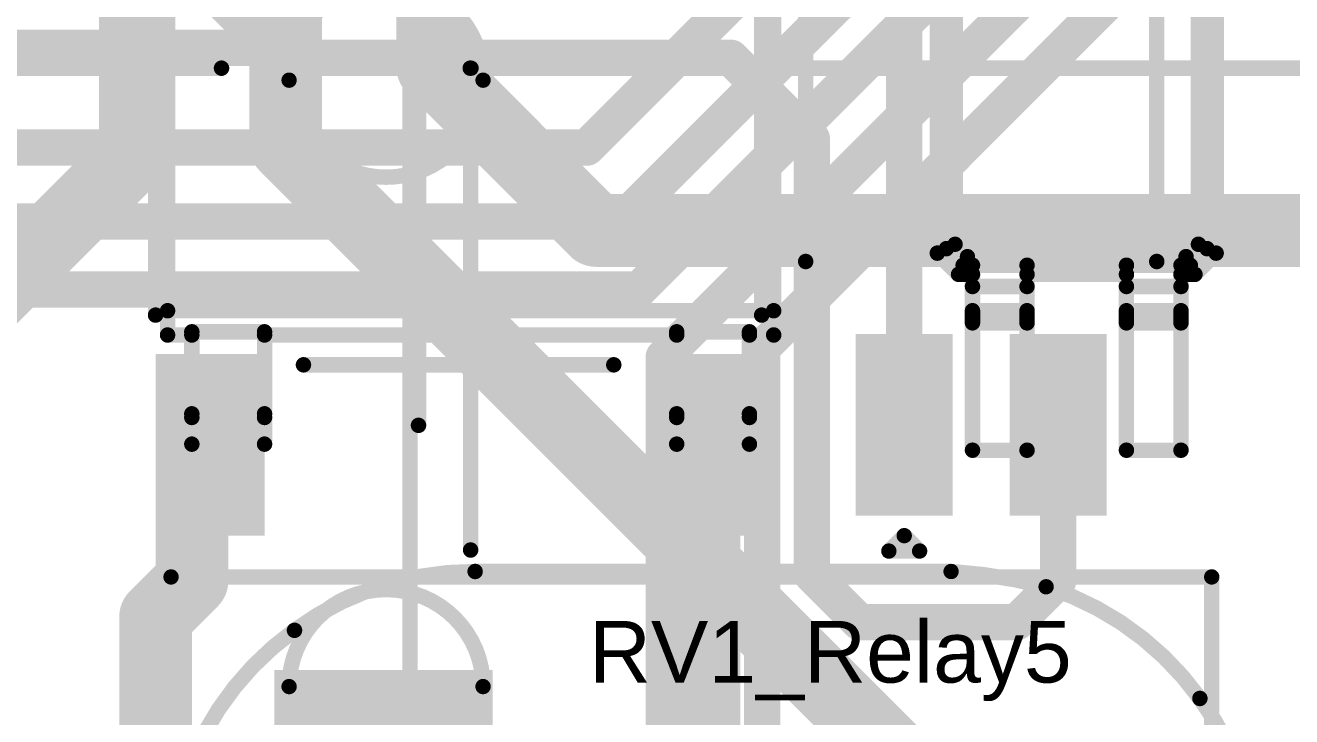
# Model space of a CAD drawing. Header units: millimetres. Extents: x -16 to 330, y -45 to 150.
# Drawn here: x 66.08 to 76.53, y 6.66 to 12.36 of the extents above; entities that cross this region are included whole.
import ezdxf

# ---------------------------------------------------------------- set-up
doc = ezdxf.new("R2010")
doc.units = ezdxf.units.MM
for name, color, linetype in [('BottomLayer', 5, 'Continuous'), ('BottomSolder', 6, 'Continuous'), ('Mechanical13', 56, 'Continuous'), ('MidLayer1', 16, 'Continuous'), ('MidLayer2', 76, 'Continuous'), ('MultiLayer', 9, 'Continuous'), ('PadHoleLayer', 156, 'Continuous'), ('TopLayer', 1, 'Continuous'), ('TopOverlay', 2, 'Continuous'), ('TopPaste', 8, 'Continuous'), ('TopSolder', 216, 'Continuous')]:
    doc.layers.add(name, color=color, linetype=linetype)
doc.styles.add('Arial', font='arial.ttf', dxfattribs={"height": 0.2})

# ---------------------------------------------------------------- blocks, each defined once
blk = doc.blocks.new('ERZ_V07D680_7')
at = {"layer": 'BottomLayer'}
blk.add_hatch(color=5, dxfattribs=at).paths.add_polyline_path([(-3.44, 1.9), (-1.64, 1.9), (-1.64, 0.1), (-3.44, 0.1)])
h = blk.add_hatch(color=5, dxfattribs=at)
edge = h.paths.add_edge_path()
edge.add_arc((2.54, -1), 0.9, 0, 360)
at = {"layer": 'BottomSolder'}
h = blk.add_hatch(color=6, dxfattribs=at)
edge = h.paths.add_edge_path()
edge.add_arc((-2.54, 1), 0.4, 0, 360)
h = blk.add_hatch(color=6, dxfattribs=at)
edge = h.paths.add_edge_path()
edge.add_arc((2.54, -1), 0.4, 0, 360)
at = {"layer": 'MidLayer1'}
blk.add_hatch(color=16, dxfattribs=at).paths.add_polyline_path([(-3.44, 1.9), (-1.64, 1.9), (-1.64, 0.1), (-3.44, 0.1)])
h = blk.add_hatch(color=16, dxfattribs=at)
edge = h.paths.add_edge_path()
edge.add_arc((2.54, -1), 0.9, 0, 360)
at = {"layer": 'MidLayer2'}
blk.add_hatch(color=76, dxfattribs=at).paths.add_polyline_path([(-3.44, 1.9), (-1.64, 1.9), (-1.64, 0.1), (-3.44, 0.1)])
h = blk.add_hatch(color=76, dxfattribs=at)
edge = h.paths.add_edge_path()
edge.add_arc((2.54, -1), 0.9, 0, 360)
at = {"layer": 'MultiLayer'}
blk.add_hatch(color=9, dxfattribs=at).paths.add_polyline_path([(-3.44, 1.9), (-1.64, 1.9), (-1.64, 0.1), (-3.44, 0.1)])
h = blk.add_hatch(color=9, dxfattribs=at)
edge = h.paths.add_edge_path()
edge.add_arc((2.54, -1), 0.9, 0, 360)
at = {"layer": 'PadHoleLayer'}
h = blk.add_hatch(color=156, dxfattribs=at)
edge = h.paths.add_edge_path()
edge.add_arc((-2.54, 1), 0.4, 0, 360)
h = blk.add_hatch(color=156, dxfattribs=at)
edge = h.paths.add_edge_path()
edge.add_arc((2.54, -1), 0.4, 0, 360)
at = {"layer": 'TopLayer'}
blk.add_hatch(color=1, dxfattribs=at).paths.add_polyline_path([(-3.44, 1.9), (-1.64, 1.9), (-1.64, 0.1), (-3.44, 0.1)])
h = blk.add_hatch(color=1, dxfattribs=at)
edge = h.paths.add_edge_path()
edge.add_arc((2.54, -1), 0.9, 0, 360)
at = {"layer": 'TopSolder'}
h = blk.add_hatch(color=216, dxfattribs=at)
edge = h.paths.add_edge_path()
edge.add_arc((-2.54, 1), 0.4, 0, 360)
h = blk.add_hatch(color=216, dxfattribs=at)
edge = h.paths.add_edge_path()
edge.add_arc((2.54, -1), 0.4, 0, 360)
at = {"layer": 'TopOverlay', "const_width": 0.127}
for points in [[(-4.293, -2.642), (-4.293, 2.667)], [(-4.293, 2.667), (4.293, 2.667)], [(4.293, -2.642), (4.293, 2.667)], [(-4.293, -2.642), (4.293, -2.642)]]:
    blk.add_lwpolyline(points, dxfattribs=at)
at = {"layer": 'TopOverlay', "const_width": 0.0635}
for points in [[(-4.324, 2.667, 1), (-4.261, 2.667, 1)], [(-4.324, 2.667, 1), (-4.261, 2.667, 1)], [(4.261, 2.667, 1), (4.324, 2.667, 1)], [(4.261, 2.667, 1), (4.324, 2.667, 1)], [(-4.324, -2.642, 1), (-4.261, -2.642, 1)], [(-4.324, -2.642, 1), (-4.261, -2.642, 1)], [(4.261, -2.642, 1), (4.324, -2.642, 1)], [(4.261, -2.642, 1), (4.324, -2.642, 1)]]:
    blk.add_lwpolyline(points, format="xyb", close=True, dxfattribs=at)
blk = doc.blocks.new('SOP_4_1_27_________B____2_6___61')
at = {"layer": 'TopLayer'}
for points in [[(-3.875, 1.035), (-2.375, 1.035), (-2.375, 0.235), (-3.875, 0.235)], [(2.375, 1.035), (3.875, 1.035), (3.875, 0.235), (2.375, 0.235)], [(2.375, 1.035), (3.875, 1.035), (3.875, 0.235), (2.375, 0.235)], [(-3.875, -0.235), (-2.375, -0.235), (-2.375, -1.035), (-3.875, -1.035)], [(2.375, -0.235), (3.875, -0.235), (3.875, -1.035), (2.375, -1.035)]]:
    blk.add_hatch(color=1, dxfattribs=at).paths.add_polyline_path(points)
at = {"layer": 'TopPaste'}
for points in [[(-3.875, 1.035), (-2.375, 1.035), (-2.375, 0.235), (-3.875, 0.235)], [(2.375, 1.035), (3.875, 1.035), (3.875, 0.235), (2.375, 0.235)], [(2.375, 1.035), (3.875, 1.035), (3.875, 0.235), (2.375, 0.235)], [(-3.875, -0.235), (-2.375, -0.235), (-2.375, -1.035), (-3.875, -1.035)], [(2.375, -0.235), (3.875, -0.235), (3.875, -1.035), (2.375, -1.035)]]:
    blk.add_hatch(color=8, dxfattribs=at).paths.add_polyline_path(points)
at = {"layer": 'TopSolder'}
for points in [[(-3.875, 1.035), (-2.375, 1.035), (-2.375, 0.235), (-3.875, 0.235)], [(2.375, 1.035), (3.875, 1.035), (3.875, 0.235), (2.375, 0.235)], [(2.375, 1.035), (3.875, 1.035), (3.875, 0.235), (2.375, 0.235)], [(-3.875, -0.235), (-2.375, -0.235), (-2.375, -1.035), (-3.875, -1.035)], [(2.375, -0.235), (3.875, -0.235), (3.875, -1.035), (2.375, -1.035)]]:
    blk.add_hatch(color=216, dxfattribs=at).paths.add_polyline_path(points)
at = {"layer": 'TopOverlay', "const_width": 0.127}
for points in [[(-1.778, 1.448), (2.083, 1.448)], [(-4.166, 0.762), (-4.166, 0.508)], [(-4.166, 0.762), (-4.039, 0.635)], [(-4.039, 0.635), (-4.166, 0.508)], [(-1.778, -1.448), (2.083, -1.448)]]:
    blk.add_lwpolyline(points, dxfattribs=at)
at = {"layer": 'TopOverlay', "const_width": 0.0635}
for points in [[(-1.81, 1.448, 1), (-1.746, 1.448, 1)], [(2.051, 1.448, 1), (2.115, 1.448, 1)], [(-4.197, 0.762, 1), (-4.134, 0.762, 1)], [(-4.197, 0.762, 1), (-4.134, 0.762, 1)], [(-4.07, 0.635, 1), (-4.007, 0.635, 1)], [(-4.07, 0.635, 1), (-4.007, 0.635, 1)], [(-4.197, 0.508, 1), (-4.134, 0.508, 1)], [(-4.197, 0.508, 1), (-4.134, 0.508, 1)], [(-1.81, -1.448, 1), (-1.746, -1.448, 1)], [(2.051, -1.448, 1), (2.115, -1.448, 1)]]:
    blk.add_lwpolyline(points, format="xyb", close=True, dxfattribs=at)
blk = doc.blocks.new('ABS_183')
at = {"layer": 'TopLayer'}
for points in [[(-3.61, 2.5), (-2.11, 2.5), (-2.11, 1.6), (-3.61, 1.6)], [(2.11, 2.5), (3.61, 2.5), (3.61, 1.6), (2.11, 1.6)], [(-3.61, -1.6), (-2.11, -1.6), (-2.11, -2.5), (-3.61, -2.5)], [(2.11, -1.6), (3.61, -1.6), (3.61, -2.5), (2.11, -2.5)]]:
    blk.add_hatch(color=1, dxfattribs=at).paths.add_polyline_path(points)
at = {"layer": 'TopPaste'}
for points in [[(-3.61, 2.5), (-2.11, 2.5), (-2.11, 1.6), (-3.61, 1.6)], [(2.11, 2.5), (3.61, 2.5), (3.61, 1.6), (2.11, 1.6)], [(-3.61, -1.6), (-2.11, -1.6), (-2.11, -2.5), (-3.61, -2.5)], [(2.11, -1.6), (3.61, -1.6), (3.61, -2.5), (2.11, -2.5)]]:
    blk.add_hatch(color=8, dxfattribs=at).paths.add_polyline_path(points)
at = {"layer": 'TopSolder'}
for points in [[(-3.61, 2.5), (-2.11, 2.5), (-2.11, 1.6), (-3.61, 1.6)], [(2.11, 2.5), (3.61, 2.5), (3.61, 1.6), (2.11, 1.6)], [(-3.61, -1.6), (-2.11, -1.6), (-2.11, -2.5), (-3.61, -2.5)], [(2.11, -1.6), (3.61, -1.6), (3.61, -2.5), (2.11, -2.5)]]:
    blk.add_hatch(color=216, dxfattribs=at).paths.add_polyline_path(points)
at = {"layer": 'TopOverlay'}
for points, const_width in [([(1.79, 2.5), (-1.79, 2.5)], 0.127), ([(-3.81, 2.134), (-3.937, 2.261)], 0.2), ([(-3.937, 2.007), (-3.937, 2.261)], 0.2), ([(-3.937, 2.007), (-3.81, 2.134)], 0.2), ([(-2.2, -1.28), (-2.2, 1.28)], 0.127), ([(2.2, -1.28), (2.2, 1.28)], 0.127), ([(1.79, -2.5), (-1.79, -2.5)], 0.127)]:
    blk.add_lwpolyline(points, dxfattribs=dict(at, const_width=const_width))
for points, const_width in [([(-1.822, 2.5, 1), (-1.758, 2.5, 1)], 0.0635), ([(1.758, 2.5, 1), (1.822, 2.5, 1)], 0.0635), ([(-3.987, 2.261, 1), (-3.887, 2.261, 1)], 0.1), ([(-3.987, 2.261, 1), (-3.887, 2.261, 1)], 0.1), ([(-3.86, 2.134, 1), (-3.76, 2.134, 1)], 0.1), ([(-3.86, 2.134, 1), (-3.76, 2.134, 1)], 0.1), ([(-3.987, 2.007, 1), (-3.887, 2.007, 1)], 0.1), ([(-3.987, 2.007, 1), (-3.887, 2.007, 1)], 0.1), ([(-2.232, 1.28, 1), (-2.168, 1.28, 1)], 0.0635), ([(2.168, 1.28, 1), (2.232, 1.28, 1)], 0.0635), ([(-2.232, -1.28, 1), (-2.168, -1.28, 1)], 0.0635), ([(2.168, -1.28, 1), (2.232, -1.28, 1)], 0.0635), ([(-1.822, -2.5, 1), (-1.758, -2.5, 1)], 0.0635), ([(1.758, -2.5, 1), (1.822, -2.5, 1)], 0.0635)]:
    blk.add_lwpolyline(points, format="xyb", close=True, dxfattribs=dict(at, const_width=const_width))

msp = doc.modelspace()

# ---------------------------------------------------------------- linework, layer by layer
at = {"layer": 'BottomLayer', "const_width": 0.3}
for points in [[(70.993, 10.744), (80.181, 19.932)], [(71.145, 10.185), (80.848, 19.888)], [(71.349, 9.627), (81.546, 19.824)], [(72.161, 9.703), (82.22, 19.761)], [(68.019, 12.177), (74.327, 18.484)], [(70.714, 11.354), (77.673, 18.313)], [(55.651, 12.177), (68.019, 12.177)], [(52.513, 11.354), (70.714, 11.354)], [(62.636, 10.744), (70.993, 10.744)], [(62.868, 10.185), (71.145, 10.185)], [(72.161, 3.175), (72.161, 9.703)], [(71.349, 3.175), (71.349, 9.627)]]:
    msp.add_lwpolyline(points, dxfattribs=at)
at = {"layer": 'BottomLayer', "const_width": 0.15}
for points in [[(67.944, 12.177, 1), (68.094, 12.177, 1)], [(67.944, 12.177, 1), (68.094, 12.177, 1)], [(70.639, 11.354, 1), (70.789, 11.354, 1)], [(70.639, 11.354, 1), (70.789, 11.354, 1)], [(70.918, 10.744, 1), (71.068, 10.744, 1)], [(70.918, 10.744, 1), (71.068, 10.744, 1)], [(71.07, 10.185, 1), (71.22, 10.185, 1)], [(71.07, 10.185, 1), (71.22, 10.185, 1)], [(72.086, 9.703, 1), (72.236, 9.703, 1)], [(72.086, 9.703, 1), (72.236, 9.703, 1)], [(71.274, 9.627, 1), (71.424, 9.627, 1)], [(71.274, 9.627, 1), (71.424, 9.627, 1)]]:
    msp.add_lwpolyline(points, format="xyb", close=True, dxfattribs=at)
at = {"layer": 'Mechanical13', "const_width": 0.127}
for points in [[(69.326, 9.064), (69.326, 17.009)], [(69.326, 9.064), (69.326, 17.009)], [(73.606, 10.484), (73.606, 14.534)], [(73.681, 10.521), (73.681, 14.496)], [(73.753, 10.557), (73.753, 14.461)], [(75.76, 10.557), (75.76, 14.461)], [(75.831, 10.521), (75.831, 14.496)], [(75.906, 10.484), (75.906, 14.534)], [(69.256, 6.509), (69.256, 14.454)], [(69.256, 6.509), (69.256, 14.454)], [(67.256, 9.809), (67.256, 14.209)], [(72.256, 9.809), (72.256, 14.209)], [(59.756, 12.009), (67.701, 12.009)], [(59.756, 12.009), (67.701, 12.009)], [(69.756, 12.009), (77.701, 12.009)], [(69.756, 12.009), (77.701, 12.009)], [(69.756, 8.036), (69.756, 12.009)], [(69.756, 8.036), (69.756, 12.009)], [(73.606, 10.484), (73.753, 10.557)], [(73.681, 10.521), (73.819, 10.384)], [(73.753, 10.557), (73.854, 10.455)], [(75.658, 10.455), (75.76, 10.557)], [(75.694, 10.384), (75.831, 10.521)], [(75.76, 10.557), (75.906, 10.484)], [(73.606, 10.484), (73.781, 10.309)], [(73.781, 10.309), (73.854, 10.455)], [(73.819, 10.384), (75.694, 10.384)], [(73.854, 10.455), (75.658, 10.455)], [(73.896, 10.209), (73.896, 10.384)], [(74.346, 10.209), (74.346, 10.384)], [(75.166, 10.209), (75.166, 10.384)], [(75.616, 10.209), (75.616, 10.384)], [(75.658, 10.455), (75.731, 10.309)], [(75.731, 10.309), (75.906, 10.484)], [(73.781, 10.309), (73.896, 10.309)], [(74.346, 10.309), (75.166, 10.309)], [(75.616, 10.309), (75.731, 10.309)], [(73.896, 10.209), (74.346, 10.209)], [(73.896, 10.009), (73.896, 10.209)], [(74.346, 10.009), (74.346, 10.209)], [(75.166, 10.209), (75.616, 10.209)], [(75.166, 10.009), (75.166, 10.209)], [(75.616, 10.009), (75.616, 10.209)], [(67.256, 10.009), (72.256, 10.009)], [(73.896, 10.009), (74.346, 10.009)], [(73.896, 9.909), (73.896, 10.009)], [(74.346, 9.909), (74.346, 10.009)], [(75.166, 10.009), (75.616, 10.009)], [(75.166, 9.909), (75.166, 10.009)], [(75.616, 9.909), (75.616, 10.009)], [(73.896, 9.909), (74.346, 9.909)], [(73.896, 8.859), (73.896, 9.909)], [(74.346, 8.859), (74.346, 9.909)], [(75.166, 9.909), (75.616, 9.909)], [(75.166, 8.859), (75.166, 9.909)], [(75.616, 8.859), (75.616, 9.909)], [(67.256, 9.809), (67.456, 9.809)], [(67.456, 9.835), (68.056, 9.835)], [(67.456, 8.909), (67.456, 9.835)], [(68.056, 8.909), (68.056, 9.835)], [(68.056, 9.809), (71.456, 9.809)], [(71.456, 9.835), (72.056, 9.835)], [(71.456, 8.909), (71.456, 9.835)], [(72.056, 8.909), (72.056, 9.835)], [(72.056, 9.809), (72.256, 9.809)], [(67.456, 9.159), (68.056, 9.159)], [(71.456, 9.159), (72.056, 9.159)], [(67.456, 9.129), (68.056, 9.129)], [(71.456, 9.129), (72.056, 9.129)], [(67.456, 8.909), (68.056, 8.909)], [(71.456, 8.909), (72.056, 8.909)], [(73.896, 8.859), (74.346, 8.859)], [(75.166, 8.859), (75.616, 8.859)], [(69.793, 7.859), (73.72, 7.859)]]:
    msp.add_lwpolyline(points, dxfattribs=at)
at = {"layer": 'Mechanical13'}
for points, const_width in [([(69.859, 11.91, 1), (68.259, 11.91, 1)], 0.127), ([(67.669, 12.009, 1), (67.733, 12.009, 1)], 0.0635), ([(67.669, 12.009, 1), (67.733, 12.009, 1)], 0.0635), ([(69.759, 12.009, 1), (69.753, 12.009, 1)], 0.127), ([(69.759, 12.009, 1), (69.753, 12.009, 1)], 0.127), ([(69.721, 12.009, 1), (69.785, 12.009, 1)], 0.0635), ([(69.721, 12.009, 1), (69.785, 12.009, 1)], 0.0635), ([(69.724, 12.009, 1), (69.788, 12.009, 1)], 0.0635), ([(69.724, 12.009, 1), (69.788, 12.009, 1)], 0.0635), ([(69.724, 12.009, 1), (69.788, 12.009, 1)], 0.0635), ([(69.724, 12.009, 1), (69.788, 12.009, 1)], 0.0635), ([(69.728, 12.009, 1), (69.791, 12.009, 1)], 0.0635), ([(69.728, 12.009, 1), (69.791, 12.009, 1)], 0.0635), ([(68.227, 11.91, 1), (68.29, 11.91, 1)], 0.0635), ([(69.827, 11.91, 1), (69.89, 11.91, 1)], 0.0635), ([(73.649, 10.521, 1), (73.713, 10.521, 1)], 0.0635), ([(73.649, 10.521, 1), (73.713, 10.521, 1)], 0.0635), ([(73.721, 10.557, 1), (73.784, 10.557, 1)], 0.0635), ([(73.721, 10.557, 1), (73.784, 10.557, 1)], 0.0635), ([(73.721, 10.557, 1), (73.784, 10.557, 1)], 0.0635), ([(75.728, 10.557, 1), (75.792, 10.557, 1)], 0.0635), ([(75.728, 10.557, 1), (75.792, 10.557, 1)], 0.0635), ([(75.728, 10.557, 1), (75.792, 10.557, 1)], 0.0635), ([(75.799, 10.521, 1), (75.863, 10.521, 1)], 0.0635), ([(75.799, 10.521, 1), (75.863, 10.521, 1)], 0.0635), ([(73.574, 10.484, 1), (73.638, 10.484, 1)], 0.0635), ([(73.574, 10.484, 1), (73.638, 10.484, 1)], 0.0635), ([(73.574, 10.484, 1), (73.638, 10.484, 1)], 0.0635), ([(73.787, 10.384, 1), (73.85, 10.384, 1)], 0.0635), ([(73.787, 10.384, 1), (73.85, 10.384, 1)], 0.0635), ([(73.823, 10.455, 1), (73.886, 10.455, 1)], 0.0635), ([(73.823, 10.455, 1), (73.886, 10.455, 1)], 0.0635), ([(73.823, 10.455, 1), (73.886, 10.455, 1)], 0.0635), ([(73.864, 10.384, 1), (73.928, 10.384, 1)], 0.0635), ([(74.314, 10.384, 1), (74.378, 10.384, 1)], 0.0635), ([(75.134, 10.384, 1), (75.198, 10.384, 1)], 0.0635), ([(75.584, 10.384, 1), (75.648, 10.384, 1)], 0.0635), ([(75.626, 10.455, 1), (75.69, 10.455, 1)], 0.0635), ([(75.626, 10.455, 1), (75.69, 10.455, 1)], 0.0635), ([(75.626, 10.455, 1), (75.69, 10.455, 1)], 0.0635), ([(75.662, 10.384, 1), (75.725, 10.384, 1)], 0.0635), ([(75.662, 10.384, 1), (75.725, 10.384, 1)], 0.0635), ([(75.874, 10.484, 1), (75.938, 10.484, 1)], 0.0635), ([(75.874, 10.484, 1), (75.938, 10.484, 1)], 0.0635), ([(75.874, 10.484, 1), (75.938, 10.484, 1)], 0.0635), ([(73.749, 10.309, 1), (73.813, 10.309, 1)], 0.0635), ([(73.749, 10.309, 1), (73.813, 10.309, 1)], 0.0635), ([(73.749, 10.309, 1), (73.813, 10.309, 1)], 0.0635), ([(73.864, 10.309, 1), (73.928, 10.309, 1)], 0.0635), ([(74.314, 10.309, 1), (74.378, 10.309, 1)], 0.0635), ([(75.134, 10.309, 1), (75.198, 10.309, 1)], 0.0635), ([(75.584, 10.309, 1), (75.648, 10.309, 1)], 0.0635), ([(75.699, 10.309, 1), (75.763, 10.309, 1)], 0.0635), ([(75.699, 10.309, 1), (75.763, 10.309, 1)], 0.0635), ([(75.699, 10.309, 1), (75.763, 10.309, 1)], 0.0635), ([(73.864, 10.209, 1), (73.928, 10.209, 1)], 0.0635), ([(73.864, 10.209, 1), (73.928, 10.209, 1)], 0.0635), ([(73.864, 10.209, 1), (73.928, 10.209, 1)], 0.0635), ([(74.314, 10.209, 1), (74.378, 10.209, 1)], 0.0635), ([(74.314, 10.209, 1), (74.378, 10.209, 1)], 0.0635), ([(74.314, 10.209, 1), (74.378, 10.209, 1)], 0.0635), ([(75.134, 10.209, 1), (75.198, 10.209, 1)], 0.0635), ([(75.134, 10.209, 1), (75.198, 10.209, 1)], 0.0635), ([(75.134, 10.209, 1), (75.198, 10.209, 1)], 0.0635), ([(75.584, 10.209, 1), (75.648, 10.209, 1)], 0.0635), ([(75.584, 10.209, 1), (75.648, 10.209, 1)], 0.0635), ([(75.584, 10.209, 1), (75.648, 10.209, 1)], 0.0635), ([(67.224, 10.009, 1), (67.288, 10.009, 1)], 0.0635), ([(72.224, 10.009, 1), (72.288, 10.009, 1)], 0.0635), ([(73.864, 10.009, 1), (73.928, 10.009, 1)], 0.0635), ([(73.864, 10.009, 1), (73.928, 10.009, 1)], 0.0635), ([(73.864, 10.009, 1), (73.928, 10.009, 1)], 0.0635), ([(74.314, 10.009, 1), (74.378, 10.009, 1)], 0.0635), ([(74.314, 10.009, 1), (74.378, 10.009, 1)], 0.0635), ([(74.314, 10.009, 1), (74.378, 10.009, 1)], 0.0635), ([(75.134, 10.009, 1), (75.198, 10.009, 1)], 0.0635), ([(75.134, 10.009, 1), (75.198, 10.009, 1)], 0.0635), ([(75.134, 10.009, 1), (75.198, 10.009, 1)], 0.0635), ([(75.584, 10.009, 1), (75.648, 10.009, 1)], 0.0635), ([(75.584, 10.009, 1), (75.648, 10.009, 1)], 0.0635), ([(75.584, 10.009, 1), (75.648, 10.009, 1)], 0.0635), ([(73.864, 9.909, 1), (73.928, 9.909, 1)], 0.0635), ([(73.864, 9.909, 1), (73.928, 9.909, 1)], 0.0635), ([(73.864, 9.909, 1), (73.928, 9.909, 1)], 0.0635), ([(74.314, 9.909, 1), (74.378, 9.909, 1)], 0.0635), ([(74.314, 9.909, 1), (74.378, 9.909, 1)], 0.0635), ([(74.314, 9.909, 1), (74.378, 9.909, 1)], 0.0635), ([(75.134, 9.909, 1), (75.198, 9.909, 1)], 0.0635), ([(75.134, 9.909, 1), (75.198, 9.909, 1)], 0.0635), ([(75.134, 9.909, 1), (75.198, 9.909, 1)], 0.0635), ([(75.584, 9.909, 1), (75.648, 9.909, 1)], 0.0635), ([(75.584, 9.909, 1), (75.648, 9.909, 1)], 0.0635), ([(75.584, 9.909, 1), (75.648, 9.909, 1)], 0.0635), ([(67.224, 9.809, 1), (67.288, 9.809, 1)], 0.0635), ([(67.224, 9.809, 1), (67.288, 9.809, 1)], 0.0635), ([(67.424, 9.835, 1), (67.488, 9.835, 1)], 0.0635), ([(67.424, 9.835, 1), (67.488, 9.835, 1)], 0.0635), ([(67.424, 9.809, 1), (67.488, 9.809, 1)], 0.0635), ([(68.024, 9.835, 1), (68.088, 9.835, 1)], 0.0635), ([(68.024, 9.835, 1), (68.088, 9.835, 1)], 0.0635), ([(68.024, 9.809, 1), (68.088, 9.809, 1)], 0.0635), ([(71.424, 9.835, 1), (71.488, 9.835, 1)], 0.0635), ([(71.424, 9.835, 1), (71.488, 9.835, 1)], 0.0635), ([(71.424, 9.809, 1), (71.488, 9.809, 1)], 0.0635), ([(72.024, 9.835, 1), (72.088, 9.835, 1)], 0.0635), ([(72.024, 9.835, 1), (72.088, 9.835, 1)], 0.0635), ([(72.024, 9.809, 1), (72.088, 9.809, 1)], 0.0635), ([(72.224, 9.809, 1), (72.288, 9.809, 1)], 0.0635), ([(72.224, 9.809, 1), (72.288, 9.809, 1)], 0.0635), ([(67.424, 9.159, 1), (67.488, 9.159, 1)], 0.0635), ([(68.024, 9.159, 1), (68.088, 9.159, 1)], 0.0635), ([(71.424, 9.159, 1), (71.488, 9.159, 1)], 0.0635), ([(72.024, 9.159, 1), (72.088, 9.159, 1)], 0.0635), ([(67.424, 9.129, 1), (67.488, 9.129, 1)], 0.0635), ([(68.024, 9.129, 1), (68.088, 9.129, 1)], 0.0635), ([(69.294, 9.064, 1), (69.358, 9.064, 1)], 0.0635), ([(69.294, 9.064, 1), (69.358, 9.064, 1)], 0.0635), ([(71.424, 9.129, 1), (71.488, 9.129, 1)], 0.0635), ([(72.024, 9.129, 1), (72.088, 9.129, 1)], 0.0635), ([(67.424, 8.909, 1), (67.488, 8.909, 1)], 0.0635), ([(67.424, 8.909, 1), (67.488, 8.909, 1)], 0.0635), ([(68.024, 8.909, 1), (68.088, 8.909, 1)], 0.0635), ([(68.024, 8.909, 1), (68.088, 8.909, 1)], 0.0635), ([(71.424, 8.909, 1), (71.488, 8.909, 1)], 0.0635), ([(71.424, 8.909, 1), (71.488, 8.909, 1)], 0.0635), ([(72.024, 8.909, 1), (72.088, 8.909, 1)], 0.0635), ([(72.024, 8.909, 1), (72.088, 8.909, 1)], 0.0635), ([(73.864, 8.859, 1), (73.928, 8.859, 1)], 0.0635), ([(73.864, 8.859, 1), (73.928, 8.859, 1)], 0.0635), ([(74.314, 8.859, 1), (74.378, 8.859, 1)], 0.0635), ([(74.314, 8.859, 1), (74.378, 8.859, 1)], 0.0635), ([(75.134, 8.859, 1), (75.198, 8.859, 1)], 0.0635), ([(75.134, 8.859, 1), (75.198, 8.859, 1)], 0.0635), ([(75.584, 8.859, 1), (75.648, 8.859, 1)], 0.0635), ([(75.584, 8.859, 1), (75.648, 8.859, 1)], 0.0635), ([(69.724, 8.036, 1), (69.788, 8.036, 1)], 0.0635), ([(69.724, 8.036, 1), (69.788, 8.036, 1)], 0.0635), ([(69.761, 7.859, 1), (69.825, 7.859, 1)], 0.0635), ([(69.761, 7.859, 1), (69.825, 7.859, 1)], 0.0635), ([(73.688, 7.859, 1), (73.751, 7.859, 1)], 0.0635), ([(73.688, 7.859, 1), (73.751, 7.859, 1)], 0.0635), ([(69.859, 6.91, 1), (68.259, 6.91, 1)], 0.127), ([(74.472, 7.733, 1), (74.535, 7.733, 1)], 0.0635), ([(74.472, 7.733, 1), (74.535, 7.733, 1)], 0.0635), ([(68.271, 7.374, 1), (68.335, 7.374, 1)], 0.0635), ([(68.271, 7.374, 1), (68.335, 7.374, 1)], 0.0635), ([(68.227, 6.91, 1), (68.29, 6.91, 1)], 0.0635), ([(69.827, 6.91, 1), (69.89, 6.91, 1)], 0.0635), ([(75.74, 6.812, 1), (75.804, 6.812, 1)], 0.0635), ([(75.74, 6.812, 1), (75.804, 6.812, 1)], 0.0635)]:
    msp.add_lwpolyline(points, format="xyb", close=True, dxfattribs=dict(at, const_width=const_width))
at = {"layer": 'Mechanical13', "const_width": 0.127}
for points in [[(68.303, 7.374, -0.159927), (69.793, 7.859)], [(73.72, 7.859, -0.047229), (74.504, 7.733)], [(74.504, 7.733, -0.160796), (75.772, 6.812)], [(67.383, 6.107, -0.161592), (68.303, 7.374)], [(65.772, 6.812, -0.160703), (66.256, 5.322)], [(75.772, 6.812, -0.160703), (76.256, 5.322)]]:
    msp.add_lwpolyline(points, format="xyb", dxfattribs=at)
at = {"layer": 'MidLayer1', "const_width": 0.6}
for points in [[(69.444, 12.017), (69.444, 36.805)], [(68.231, 11.372), (68.231, 31.718)], [(66.99, 11.303), (66.99, 27.625)], [(69.444, 12.017), (70.79, 10.671)], [(64.16, 8.474), (66.99, 11.303)], [(68.231, 11.372), (74.114, 5.489)], [(70.79, 10.671), (83.022, 10.671)]]:
    msp.add_lwpolyline(points, dxfattribs=at)
at = {"layer": 'MidLayer1', "const_width": 0.3}
for points in [[(69.294, 12.017, 1), (69.594, 12.017, 1)], [(69.294, 12.017, 1), (69.594, 12.017, 1)], [(66.84, 11.303, 1), (67.14, 11.303, 1)], [(66.84, 11.303, 1), (67.14, 11.303, 1)], [(68.081, 11.372, 1), (68.381, 11.372, 1)], [(68.081, 11.372, 1), (68.381, 11.372, 1)], [(70.64, 10.671, 1), (70.94, 10.671, 1)], [(70.64, 10.671, 1), (70.94, 10.671, 1)]]:
    msp.add_lwpolyline(points, format="xyb", close=True, dxfattribs=at)
at = {"layer": 'TopLayer'}
for points, const_width in [([(73.333, 9.068), (73.333, 13.245)], 0.3), ([(67.564, 12.699), (68.167, 12.095)], 0.3), ([(68.167, 12.095), (71.902, 12.095)], 0.3), ([(71.902, 12.095), (72.571, 11.426)], 0.3), ([(72.571, 7.834), (72.571, 11.426)], 0.3), ([(67.458, 8.753), (67.607, 8.903)], 0.6), ([(74.603, 7.782), (74.603, 9.068)], 0.3), ([(67.458, 7.784), (67.458, 8.753)], 0.6), ([(71.682, 4.823), (71.682, 8.522)], 0.6), ([(67.157, 7.484), (67.458, 7.784)], 0.6), ([(72.571, 7.834), (72.963, 7.442)], 0.3), ([(74.263, 7.442), (74.603, 7.782)], 0.3), ([(67.157, 3.247), (67.157, 7.484)], 0.6), ([(72.963, 7.442), (74.263, 7.442)], 0.3)]:
    msp.add_lwpolyline(points, dxfattribs=dict(at, const_width=const_width))
for points, const_width in [([(68.092, 12.095, 1), (68.242, 12.095, 1)], 0.15), ([(68.092, 12.095, 1), (68.242, 12.095, 1)], 0.15), ([(71.827, 12.095, 1), (71.977, 12.095, 1)], 0.15), ([(71.827, 12.095, 1), (71.977, 12.095, 1)], 0.15), ([(72.496, 11.426, 1), (72.646, 11.426, 1)], 0.15), ([(72.496, 11.426, 1), (72.646, 11.426, 1)], 0.15), ([(67.457, 8.903, 1), (67.757, 8.903, 1)], 0.3), ([(73.258, 9.068, 1), (73.408, 9.068, 1)], 0.15), ([(74.528, 9.068, 1), (74.678, 9.068, 1)], 0.15), ([(67.308, 8.753, 1), (67.608, 8.753, 1)], 0.3), ([(67.308, 8.753, 1), (67.608, 8.753, 1)], 0.3), ([(71.532, 8.522, 1), (71.832, 8.522, 1)], 0.3), ([(67.308, 7.784, 1), (67.608, 7.784, 1)], 0.3), ([(67.308, 7.784, 1), (67.608, 7.784, 1)], 0.3), ([(72.496, 7.834, 1), (72.646, 7.834, 1)], 0.15), ([(72.496, 7.834, 1), (72.646, 7.834, 1)], 0.15), ([(74.528, 7.782, 1), (74.678, 7.782, 1)], 0.15), ([(74.528, 7.782, 1), (74.678, 7.782, 1)], 0.15), ([(67.007, 7.484, 1), (67.307, 7.484, 1)], 0.3), ([(67.007, 7.484, 1), (67.307, 7.484, 1)], 0.3), ([(72.888, 7.442, 1), (73.038, 7.442, 1)], 0.15), ([(72.888, 7.442, 1), (73.038, 7.442, 1)], 0.15), ([(74.188, 7.442, 1), (74.338, 7.442, 1)], 0.15), ([(74.188, 7.442, 1), (74.338, 7.442, 1)], 0.15)]:
    msp.add_lwpolyline(points, format="xyb", close=True, dxfattribs=dict(at, const_width=const_width))

# ---------------------------------------------------------------- block references
for name, p, rotation in [('SOP_4_1_27_________B____2_6___61', (73.968, 12.193), 90), ('ABS_183', (69.657, 11.763), 270)]:
    msp.add_blockref(name, p, dxfattribs=dict(rotation=rotation))
msp.add_blockref('ERZ_V07D680_7', (71.577, 5.147))

# ---------------------------------------------------------------- texts
at = {"layer": 'TopOverlay', "style": 'Arial'}
msp.add_text('RV1_Relay5', height=0.508, dxfattribs=at).set_placement((70.731, 6.943))

doc.saveas('drawing.dxf')
